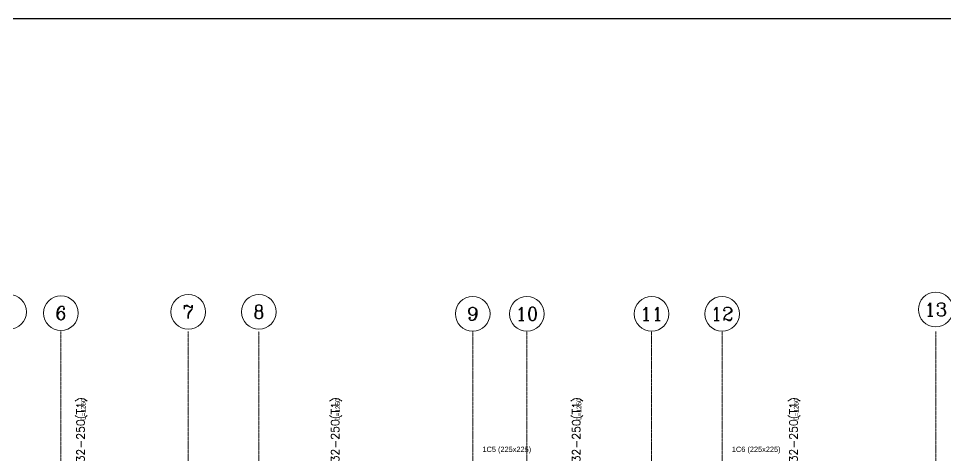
# Model space of a CAD drawing. Header units: inches. Extents: x 23 to 2032867, y 13 to 664695.
# Drawn here: x 623773 to 641146, y 26387 to 34583 of the extents above; entities that cross this region are included whole.
import ezdxf
from ezdxf.enums import TextEntityAlignment as Align

# ---------------------------------------------------------------- set-up
doc = ezdxf.new("R2010")
doc.units = ezdxf.units.IN
doc.header["$MEASUREMENT"] = 0
doc.linetypes.add('CENTER2', pattern=[0.7, 0.5, -0.1, 0, -0.1])
for name, color, linetype, lineweight in [('Axis_2', 8, 'CENTER2', 0), ('AxisBalloons_2', 150, 'ByLayer', 0), ('AxisText_2', 18, 'ByLayer', 0), ('ColumnText', 96, 'ByLayer', 0), ('RBarLabel_BOT', 6, 'ByLayer', 0), ('RBarLenText_TOP', 8, 'ByLayer', 0)]:
    doc.layers.add(name, color=color, linetype=linetype, lineweight=lineweight)
doc.layers.add('dimensions', color=1, linetype='Continuous')
doc.styles.add('AxisText_2', font='ROMANC', dxfattribs={"height": 50})
doc.styles.add('ColumnText', font='TXT', dxfattribs={"height": 1000})
doc.styles.add('RBarLenText_TOP', font='TXT', dxfattribs={"height": 17.5})
doc.styles.add('Roman', font='romant.shx')

msp = doc.modelspace()

# ---------------------------------------------------------------- linework, layer by layer
at = {"layer": 'Axis_2'}
for p, q in [((624568.346, 11686.374), (624568.346, 28712.81)), ((626955.216, 11432.31), (626955.216, 28712.81)), ((628277.226, 12016.097), (628277.226, 28712.81)), ((632284.936, 11690.276), (632284.936, 28712.81)), ((633300.186, 11685.851), (633300.186, 28712.81)), ((635638.256, 11688.098), (635638.256, 28712.81)), ((636958.936, 11688.098), (636958.936, 28712.81)), ((640962.846, 11680.47), (640962.846, 28712.81))]:
    msp.add_line(p, q, dxfattribs=at)
at = {"layer": 'AxisBalloons_2'}
for centre in [(623595.846, 29080.598), (624568.346, 29057.098), (626955.216, 29080.598), (628277.226, 29080.598), (632284.936, 29045.688), (633300.186, 29042.598), (635638.256, 29042.598), (636958.936, 29042.598), (640962.846, 29125.498)]:
    msp.add_circle(centre, 325, dxfattribs=at)
at = {"layer": 'dimensions', "color": 7}
msp.add_lwpolyline([(658411.439, 3166.827), (606716.261, 3166.827), (606716.261, 34583.381), (658411.439, 34583.381)], close=True, dxfattribs=at)

# ---------------------------------------------------------------- texts
at = {"layer": 'AxisText_2', "color": 0, "linetype": 'Continuous', "style": 'AxisText_2'}
for s, p in [('7', (626955.216, 29080.598)), ('8', (628277.226, 29080.598)), ('13', (640962.846, 29125.498)), ('6', (624568.346, 29057.098)), ('9', (632284.936, 29045.688)), ('10', (633300.186, 29042.598)), ('11', (635638.256, 29042.598)), ('12', (636958.936, 29042.598))]:
    msp.add_text(s, height=250, dxfattribs=at).set_placement(p, align=Align.MIDDLE_CENTER)
at = {"layer": 'ColumnText', "linetype": 'Continuous', "style": 'ColumnText'}
for s, p in [('1C5 (225x225)', (632468.146, 26422.638)), ('1C6 (225x225)', (637142.146, 26422.638))]:
    msp.add_text(s, height=100, dxfattribs=at).set_placement(p, align=Align.BOTTOM_LEFT)
at = {"layer": 'RBarLabel_BOT', "linetype": 'Continuous', "style": 'Roman'}
for s, p in [('18Y12-32-250(T1)', (625057.366, 25460.508)), ('15Y12-32-250(T1)', (629826.416, 25460.508)), ('18Y12-32-250(T1)', (634347.176, 25460.508)), ('15Y12-32-250(T1)', (638418.196, 25460.508))]:
    msp.add_text(s, height=150, rotation=90, dxfattribs=at).set_placement(p, align=Align.BOTTOM_LEFT)
at = {"layer": 'RBarLenText_TOP', "linetype": 'Continuous', "style": 'RBarLenText_TOP'}
for p in [(625057.366, 27052.178), (629826.416, 27052.178), (634347.176, 27052.178), (638418.196, 27052.178)]:
    msp.add_text('L=1250', height=87.5, rotation=90, dxfattribs=at).set_placement(p, align=Align.BOTTOM_LEFT)

doc.saveas('drawing.dxf')
